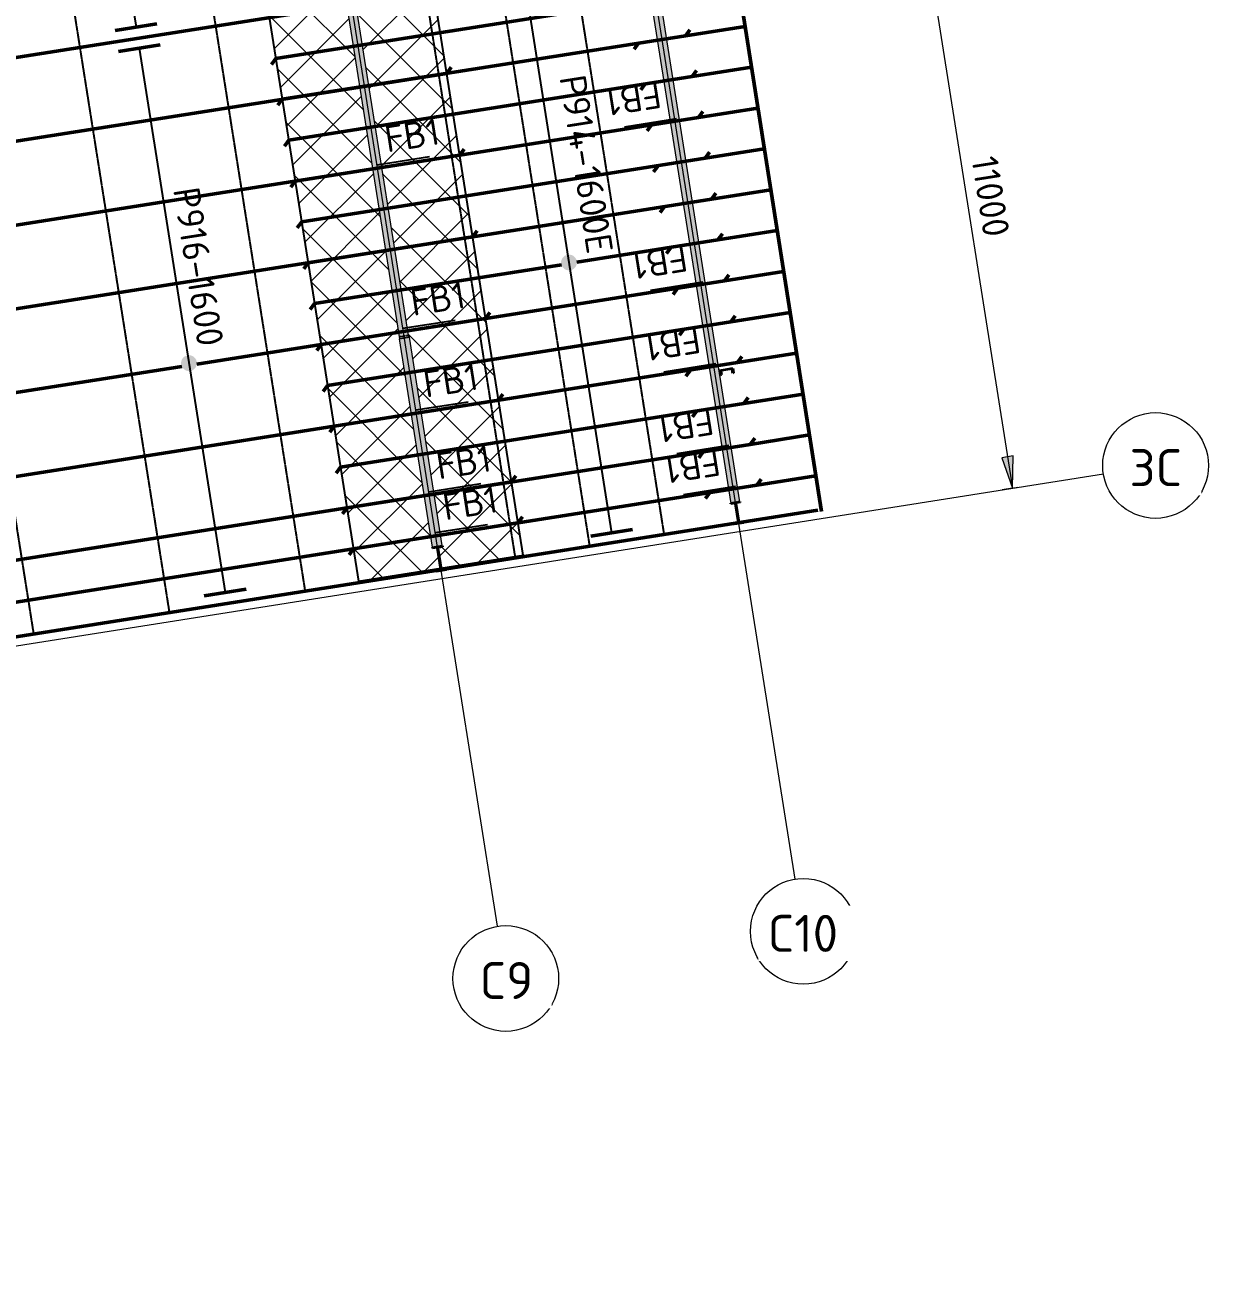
# Model space of a CAD drawing. Header units: millimetres. Extents: x 632 to 248581, y -2790 to 4057238.
# Drawn here: x 112982 to 135517, y 3999021 to 4022633 of the extents above; entities that cross this region are included whole.
import ezdxf

# ---------------------------------------------------------------- set-up
doc = ezdxf.new("R2010")
doc.units = ezdxf.units.MM
for name, pattern in [('Dash', [7, 5, -2]), ('Hidden', [4, 3, -1]), ('Hidden Half', [3, 2, -1])]:
    doc.linetypes.add(name, pattern=pattern)
for name, color, linetype, lineweight in [('A-010-D_DIM', 211, 'Continuous', 13), ('A-010-D_DIM-200', 211, 'Continuous', 13), ('A-010-M_LINE', 90, 'Continuous', 13), ('S-280-A_STRUCT_FRAME', 2, 'Continuous', 18), ('S-280-M_COLUMN', 52, 'Continuous', 13), ('S-280-M_STRUCT_FRAME', 12, 'Continuous', 13), ('S-280-MH_COLUMN', 52, 'Hidden Half', 13), ('Z-000-T_TEXT', 131, 'Continuous', 25), ('Z-030-M_GRID', 191, 'Continuous', 13), ('Z-033_T_GRIDREF', 31, 'Continuous', 13), ('Z-060-M_DETAIL', 92, 'Continuous', 25)]:
    doc.layers.add(name, color=color, linetype=linetype, lineweight=lineweight)
doc.styles.add('ISOCPEUR_1', font='isocpeur.ttf', dxfattribs={"height": 700})
doc.styles.add('ISOCPEUR_2', font='isocpeur.ttf', dxfattribs={"height": 500})
doc.styles.add('ISOCPEUR_3', font='isocpeur.ttf', dxfattribs={"height": 2.5})
doc.dimstyles.new('2_5___Arrow___Transparent', dxfattribs={"dimscale": 304.8, "dimtxt": 497.990588, "dimasz": 1.968504, "dimexe": 0.656168, "dimexo": 1.049869, "dimgap": 0.164042, "dimtad": 1, "dimdec": 0, "dimzin": 0, "dimdsep": 46, "dimtxsty": 'ISOCPEUR_2', "dimsah": 1, "dimcen": 0.09, "dimadec": 0, "dimazin": 0, "dimtfac": 1, "dimtdec": 4, "dimtix": 1, "dimtmove": 0, "dimatfit": 3, "dimfxl": 1, "dimtvp": 1, "dimtolj": 1, "dimtzin": 0, "dimlwd": 18, "dimlwe": 18, "dimarcsym": 2})

# ---------------------------------------------------------------- blocks, each defined once
blk = doc.blocks.new('NRP_Framing-Steel-Purlin C - P946 - EC250-24-4133309-S6_011 - UPPER PURLIN PLAN - PART 3')
at = {"layer": 'S-280-M_STRUCT_FRAME', "color": 1, "lineweight": 50}
blk.add_line((-2229670, 4013451), (-2309294, 4000895), dxfattribs=at)
blk.add_line((-2229670, 4013451), (-2309294, 4000895), dxfattribs=at)
blk = doc.blocks.new('NRP_Framing-Steel-Purlin C - P946 - EC250-24-4133310-S6_011 - UPPER PURLIN PLAN - PART 3')
at = {"layer": 'S-280-M_STRUCT_FRAME', "color": 1, "lineweight": 50}
blk.add_line((-2232634, 4032672), (-2229600, 4013430), dxfattribs=at)
blk.add_line((-2232634, 4032672), (-2229600, 4013430), dxfattribs=at)
blk = doc.blocks.new('NRP_Framing-Steel-Purlin Z - P916 - EZ250-24-4046601-S6_011 - UPPER PURLIN PLAN - PART 3')
at = {"layer": 'S-280-M_STRUCT_FRAME', "color": 1, "lineweight": 50}
for p, q in [((-2236852, 4023378), (-2236936, 4023264)), ((-2236936, 4023264), (-2249604, 4021266)), ((-2249604, 4021266), (-2249687, 4021152))]:
    blk.add_line(p, q, dxfattribs=at)
blk = doc.blocks.new('NRP_Framing-Steel-Purlin Z - P916 - EZ250-24-4046591-S6_011 - UPPER PURLIN PLAN - PART 3')
at = {"layer": 'S-280-M_STRUCT_FRAME', "color": 1, "lineweight": 50}
for p, q in [((-2232333, 4024090), (-2232416, 4023976)), ((-2232416, 4023976), (-2240047, 4022773)), ((-2240047, 4022773), (-2240130, 4022659))]:
    blk.add_line(p, q, dxfattribs=at)
blk = doc.blocks.new('NRP_Framing-Steel-Purlin Z - P916 - EZ250-24-V8-S6_011 - UPPER PURLIN PLAN - PART 3')
at = {"layer": 'S-280-M_STRUCT_FRAME', "color": 1, "lineweight": 50}
for p, q in [((-2235873, 4017193), (-2235956, 4017079)), ((-2235956, 4017079), (-2241419, 4016217)), ((-2241704, 4016173), (-2248624, 4015081)), ((-2248624, 4015081), (-2248708, 4014967))]:
    blk.add_line(p, q, dxfattribs=at)
blk = doc.blocks.new('NRP_Framing-Steel-Purlin Z - P916 - EZ250-24-4133208-S6_011 - UPPER PURLIN PLAN - PART 3')
at = {"layer": 'S-280-M_STRUCT_FRAME', "color": 1, "lineweight": 50}
for p, q in [((-2231047, 4022607), (-2232171, 4022430)), ((-2233060, 4022290), (-2233144, 4022176))]:
    blk.add_line(p, q, dxfattribs=at)
blk = doc.blocks.new('NRP_Framing-Steel-Purlin Z - P916 - EZ250-24-4133209-S6_011 - UPPER PURLIN PLAN - PART 3')
at = {"layer": 'S-280-M_STRUCT_FRAME', "color": 1, "lineweight": 50}
for p, q in [((-2230803, 4021061), (-2231927, 4020884)), ((-2232816, 4020744), (-2232899, 4020630))]:
    blk.add_line(p, q, dxfattribs=at)
blk = doc.blocks.new('NRP_Framing-Steel-Purlin Z - P916 - EZ250-24-4133210-S6_011 - UPPER PURLIN PLAN - PART 3')
at = {"layer": 'S-280-M_STRUCT_FRAME', "color": 1, "lineweight": 50}
for p, q in [((-2230560, 4019515), (-2231682, 4019338)), ((-2232571, 4019198), (-2232654, 4019084))]:
    blk.add_line(p, q, dxfattribs=at)
blk = doc.blocks.new('NRP_Framing-Steel-Purlin Z - P916 - EZ250-24-4133211-S6_011 - UPPER PURLIN PLAN - PART 3')
at = {"layer": 'S-280-M_STRUCT_FRAME', "color": 1, "lineweight": 50}
for p, q in [((-2230316, 4017968), (-2231437, 4017792)), ((-2232326, 4017651), (-2232409, 4017537))]:
    blk.add_line(p, q, dxfattribs=at)
blk = doc.blocks.new('NRP_Framing-Steel-Purlin Z - P916 - EZ250-24-4133212-S6_011 - UPPER PURLIN PLAN - PART 3')
at = {"layer": 'S-280-M_STRUCT_FRAME', "color": 1, "lineweight": 50}
for p, q in [((-2230072, 4016422), (-2231192, 4016245)), ((-2232081, 4016105), (-2232164, 4015991))]:
    blk.add_line(p, q, dxfattribs=at)
blk = doc.blocks.new('NRP_Framing-Steel-Purlin Z - P916 - EZ250-24-4133213-S6_011 - UPPER PURLIN PLAN - PART 3')
at = {"layer": 'S-280-M_STRUCT_FRAME', "color": 1, "lineweight": 50}
for p, q in [((-2229828, 4014876), (-2230947, 4014699)), ((-2231836, 4014559), (-2231919, 4014445))]:
    blk.add_line(p, q, dxfattribs=at)
blk = doc.blocks.new('NRP_Framing-Steel-Purlin Z - P914 - EZ250-15-4048624-S6_011 - UPPER PURLIN PLAN - PART 3')
at = {"layer": 'S-280-M_STRUCT_FRAME', "color": 150, "lineweight": 50}
for p, q in [((-2232211, 4023317), (-2232294, 4023203)), ((-2232294, 4023203), (-2239925, 4022000)), ((-2239925, 4022000), (-2240008, 4021886))]:
    blk.add_line(p, q, dxfattribs=at)
blk = doc.blocks.new('NRP_Framing-Steel-Purlin Z - P914 - EZ250-15-V22-S6_011 - UPPER PURLIN PLAN - PART 3')
at = {"layer": 'S-280-M_STRUCT_FRAME', "color": 150, "lineweight": 50}
for p, q in [((-2231476, 4018679), (-2231559, 4018565)), ((-2231559, 4018565), (-2234229, 4018144)), ((-2234521, 4018098), (-2239190, 4017361)), ((-2239190, 4017361), (-2239273, 4017247))]:
    blk.add_line(p, q, dxfattribs=at)
blk = doc.blocks.new('NRP_Framing-Steel-Purlin Z - P914 - EZ250-15-4133219-S6_011 - UPPER PURLIN PLAN - PART 3')
at = {"layer": 'S-280-M_STRUCT_FRAME', "color": 150, "lineweight": 50}
for p, q in [((-2230926, 4021834), (-2232049, 4021657)), ((-2232938, 4021517), (-2233021, 4021403))]:
    blk.add_line(p, q, dxfattribs=at)
blk = doc.blocks.new('NRP_Framing-Steel-Purlin Z - P914 - EZ250-15-4133220-S6_011 - UPPER PURLIN PLAN - PART 3')
at = {"layer": 'S-280-M_STRUCT_FRAME', "color": 150, "lineweight": 50}
for p, q in [((-2230682, 4020288), (-2231804, 4020111)), ((-2232693, 4019971), (-2232776, 4019857))]:
    blk.add_line(p, q, dxfattribs=at)
blk = doc.blocks.new('NRP_Framing-Steel-Purlin Z - P914 - EZ250-15-4133221-S6_011 - UPPER PURLIN PLAN - PART 3')
at = {"layer": 'S-280-M_STRUCT_FRAME', "color": 150, "lineweight": 50}
for p, q in [((-2230438, 4018742), (-2231559, 4018565)), ((-2232448, 4018425), (-2232531, 4018311))]:
    blk.add_line(p, q, dxfattribs=at)
blk = doc.blocks.new('NRP_Framing-Steel-Purlin Z - P914 - EZ250-15-4133222-S6_011 - UPPER PURLIN PLAN - PART 3')
at = {"layer": 'S-280-M_STRUCT_FRAME', "color": 150, "lineweight": 50}
for p, q in [((-2230194, 4017195), (-2231314, 4017019)), ((-2232203, 4016878), (-2232286, 4016764))]:
    blk.add_line(p, q, dxfattribs=at)
blk = doc.blocks.new('NRP_Framing-Steel-Purlin Z - P914 - EZ250-15-4133223-S6_011 - UPPER PURLIN PLAN - PART 3')
at = {"layer": 'S-280-M_STRUCT_FRAME', "color": 150, "lineweight": 50}
for p, q in [((-2229950, 4015649), (-2231069, 4015472)), ((-2231958, 4015332), (-2232042, 4015218))]:
    blk.add_line(p, q, dxfattribs=at)
blk = doc.blocks.new('NRP_Framing-Steel-Purlin Z - P916 - EZ250-24-4133224-S6_011 - UPPER PURLIN PLAN - PART 3')
at = {"layer": 'S-280-M_STRUCT_FRAME', "color": 1, "lineweight": 50}
for p, q in [((-2229706, 4014103), (-2230824, 4013926)), ((-2231713, 4013786), (-2231797, 4013672))]:
    blk.add_line(p, q, dxfattribs=at)
blk = doc.blocks.new('NRP_Bridging Plan _v2_ - 3 Rows-4056086-S6_011 - UPPER PURLIN PLAN - PART 3')
at = {"layer": 'Z-060-M_DETAIL', "linetype": 'Hidden'}
for p, q in [((2270, 10164), (2270, -9588)), ((4870, 10164), (4870, -9588)), ((7470, 10164), (7470, -9588))]:
    blk.add_line(p, q, dxfattribs=at)
blk = doc.blocks.new('NRP_Bridging Plan _v2_ - 3 Rows-4056308-S6_011 - UPPER PURLIN PLAN - PART 3')
at = {"layer": 'Z-060-M_DETAIL', "linetype": 'Hidden'}
for p, q in [((1095, 10164), (1095, -9588)), ((2520, 10164), (2520, -9588)), ((3945, 10164), (3945, -9588))]:
    blk.add_line(p, q, dxfattribs=at)
blk = doc.blocks.new('NRP_Extent _v2_ - 1-200-4253490-S6_011 - UPPER PURLIN PLAN - PART 3')
at = {"layer": 'Z-060-M_DETAIL'}
blk.add_hatch(color=256, dxfattribs=at).paths.add_polyline_path([(-145, 39), (-150, 0), (-145, -39), (-130, -75), (-106, -106), (-75, -130), (-39, -145), (0, -150), (39, -145), (75, -130), (106, -106), (130, -75), (145, -39), (150, 0), (145, 39), (130, 75), (106, 106), (75, 130), (39, 145), (0, 150), (-39, 145), (-75, 130), (-106, 106), (-130, 75)])
at = {"layer": 'Z-060-M_DETAIL', "lineweight": 50}
for p, q in [((-4395, 400), (-4395, -400)), ((6032, 400), (6032, -400))]:
    blk.add_line(p, q, dxfattribs=at)
at = {"layer": 'Z-060-M_DETAIL'}
blk.add_line((6032, 0), (-4395, 0), dxfattribs=at)
blk = doc.blocks.new('NRP_Extent _v2_ - 1-200-4253408-S6_011 - UPPER PURLIN PLAN - PART 3')
at = {"layer": 'Z-060-M_DETAIL'}
blk.add_hatch(color=256, dxfattribs=at).paths.add_polyline_path([(-145, 39), (-150, 0), (-145, -39), (-130, -75), (-106, -106), (-75, -130), (-39, -145), (0, -150), (39, -145), (75, -130), (106, -106), (130, -75), (145, -39), (150, 0), (145, 39), (130, 75), (106, 106), (75, 130), (39, 145), (0, 150), (-39, 145), (-75, 130), (-106, 106), (-130, 75)])
at = {"layer": 'Z-060-M_DETAIL', "lineweight": 50}
for p, q in [((-5179, 400), (-5179, -400)), ((5280, 400), (5280, -400))]:
    blk.add_line(p, q, dxfattribs=at)
at = {"layer": 'Z-060-M_DETAIL'}
blk.add_line((5280, 0), (-5179, 0), dxfattribs=at)
blk = doc.blocks.new('NRP_Extent _v2_ - 1-200-4253790-S6_011 - UPPER PURLIN PLAN - PART 3')
at = {"layer": 'Z-060-M_DETAIL'}
blk.add_hatch(color=256, dxfattribs=at).paths.add_polyline_path([(-145, 39), (-150, 0), (-145, -39), (-130, -75), (-106, -106), (-75, -130), (-39, -145), (0, -150), (39, -145), (75, -130), (106, -106), (130, -75), (145, -39), (150, 0), (145, 39), (130, 75), (106, 106), (75, 130), (39, 145), (0, 150), (-39, 145), (-75, 130), (-106, 106), (-130, 75)])
at = {"layer": 'Z-060-M_DETAIL', "lineweight": 50}
for p, q in [((-3358, 400), (-3358, -400)), ((5087, 400), (5087, -400))]:
    blk.add_line(p, q, dxfattribs=at)
at = {"layer": 'Z-060-M_DETAIL'}
blk.add_line((5087, 0), (-3358, 0), dxfattribs=at)
blk = doc.blocks.new('Grid - NRP_Grid-Head-320187-S6_011 - UPPER PURLIN PLAN - PART 3')
at = {"layer": 'Z-033_T_GRIDREF'}
blk.add_circle((0, 0), 5, dxfattribs=at)
blk = doc.blocks.new('DIMBLOCK1-S6_011 - UPPER PURLIN PLAN - PART 3')
at = {"layer": 'A-010-D_DIM-200', "lineweight": 18}
for points in [[(129945, 4024734), (129934, 4024125), (130143, 4024158)], [(131666, 4013870), (131676, 4014479), (131467, 4014446)]]:
    blk.add_hatch(color=256, dxfattribs=at).paths.add_polyline_path(points)
for p, q in [((129945, 4024734), (127116, 4024286)), ((129945, 4024734), (129934, 4024125)), ((129945, 4024734), (130142, 4024766)), ((129945, 4024734), (131666, 4013870)), ((130143, 4024158), (129945, 4024734)), ((129934, 4024125), (130143, 4024158)), ((131676, 4014479), (131467, 4014446)), ((131467, 4014446), (131666, 4013870)), ((131666, 4013870), (131676, 4014479)), ((131666, 4013870), (131468, 4013838)), ((131666, 4013870), (131769, 4013886))]:
    blk.add_line(p, q, dxfattribs=at)
at = {"layer": 'A-010-D_DIM-200', "color": 0, "lineweight": 18, "insert": (131378, 4020183), "char_height": 500, "width": 1873.21, "attachment_point": 1, "rotation": 279.0003, "line_spacing_factor": 1.149209, "style": 'ISOCPEUR_2'}
blk.add_mtext('11000', dxfattribs=at)
blk = doc.blocks.new('NRP_Fly Brace BN - FB1-4028766-S6_011 - UPPER PURLIN PLAN - PART 3')
at = {"layer": 'Z-000-T_TEXT'}
blk.add_line((0, 0), (5, 0), dxfattribs=at)
at = {"layer": 'Z-000-T_TEXT', "lineweight": 13, "insert": (1.11, 3.49), "char_height": 2.5, "width": 6.0928, "attachment_point": 1, "style": 'ISOCPEUR_3'}
blk.add_mtext('FB1', dxfattribs=at)
blk = doc.blocks.new('NRP_Fly Brace BN - FB1-4067984-S6_011 - UPPER PURLIN PLAN - PART 3')
at = {"layer": 'Z-000-T_TEXT'}
blk.add_line((0, 0), (5, 0), dxfattribs=at)
at = {"layer": 'Z-000-T_TEXT', "lineweight": 13, "insert": (1.11, -1.27), "char_height": 2.5, "width": 6.0928, "attachment_point": 1, "style": 'ISOCPEUR_3'}
blk.add_mtext('FB1', dxfattribs=at)

msp = doc.modelspace()

# ---------------------------------------------------------------- hatches: boundary and pattern name
at = {"layer": 'S-280-M_COLUMN'}
for points in [[(126143.6, 4016010.1), (126158.4, 4016012.5), (126148.1, 4016087.8), (126151.7, 4016092.8), (126157.4, 4016095.3), (126357.2, 4016125.3), (126362.2, 4016121.7), (126364.7, 4016116), (126375.7, 4016046.9), (126390.5, 4016049.2), (126376.4, 4016138.1), (126129.5, 4016099)], [(126399.3, 4013187.4), (126575.1, 4013215.2), (126573.4, 4013226), (126494.7, 4013215), (126489.9, 4013218.5), (126487.5, 4013223.9), (126432.1, 4013583.4), (126435.6, 4013588.1), (126441, 4013590.5), (126513.9, 4013602.1), (126512.1, 4013612.8), (126508.8, 4013611.8), (126509.1, 4013609.6), (126339.9, 4013585), (126339.8, 4013585.6), (126336.7, 4013582.9), (126338, 4013574.2), (126416.8, 4013585.2), (126421.6, 4013581.7), (126424, 4013576.3), (126479.4, 4013216.8), (126475.9, 4013212.1), (126470.5, 4013209.7), (126397.6, 4013198.1)], [(120763.6, 4012294.7), (120951.2, 4012324.4), (120949, 4012338.8), (120865, 4012327), (120860.3, 4012330.5), (120857.9, 4012335.9), (120795, 4012742.3), (120798.5, 4012747.1), (120803.9, 4012749.5), (120882, 4012761.9), (120878.2, 4012776), (120692, 4012746.5), (120694.3, 4012732.2), (120778.2, 4012743.9), (120783, 4012740.4), (120785.4, 4012735), (120848.2, 4012328.6), (120844.8, 4012323.8), (120839.4, 4012321.4), (120761.3, 4012309)]]:
    msp.add_hatch(color=256, dxfattribs=at).paths.add_polyline_path(points)
at = {"layer": 'S-280-M_STRUCT_FRAME'}
for points in [[(120076.2, 4016695.5), (120245, 4016722.3), (118460.2, 4027991.2), (118291.3, 4027964.5), (119883.7, 4017910.8)], [(126340.2, 4013582.9), (126509.1, 4013609.6), (124949.6, 4023455.8), (124780.7, 4023429.1), (125742.1, 4017358.8)], [(120066.6, 4016695.1), (120076, 4016696.5), (120070.1, 4016733.4), (120060.8, 4016731.9), (120066.5, 4016695.5)], [(120066.8, 4016693.8), (120690.5, 4012756.1), (120878.2, 4012785.9), (120254.5, 4016723.5)], [(120244.9, 4016723.3), (120254.3, 4016724.8), (120248.4, 4016761.7), (120239, 4016760.2), (120244.8, 4016723.5)], [(120254.5, 4016723.5), (120254.3, 4016724.8), (120245, 4016722.2)]]:
    msp.add_hatch(color=9, dxfattribs=at).paths.add_polyline_path(points)
at = {"layer": 'Z-060-M_DETAIL', "lineweight": 18}
h = msp.add_hatch(dxfattribs=at)
h.set_pattern_fill('FP_4', color=8, style=0, pattern_type=2)
h.set_pattern_definition([(45, (2357652.53, 0), (-424.26407, 424.26407), []), (135, (2357652.53, 0), (-424.26407, -424.26407), [])])
h.paths.add_polyline_path([(119293.9, 4012112.9), (122405.5, 4012603.6), (116221.4, 4051647.2), (113110.5, 4051152.2), (119252.8, 4012372.6)])
h.paths.add_polyline_path([(120690.5, 4012756.1), (120060.8, 4016733.2), (120070, 4016734.7), (118291.1, 4027964.9), (118272.4, 4027962), (117025.3, 4035835.6), (117044, 4035839.2), (115255.8, 4047119.1), (115247.7, 4047119.1), (114618, 4051094.9), (114805.7, 4051124.6), (115435.4, 4047147.5), (115426.2, 4047146.1), (117213, 4035865.4), (117231.7, 4035868.3), (118478.8, 4027994.7), (118460.2, 4027991.2), (120240.4, 4016761.7), (120248.4, 4016761.7), (120878.2, 4012785.9)])

# ---------------------------------------------------------------- linework, layer by layer
at = {"layer": 'A-010-M_LINE', "lineweight": 25}
for p, q in [((122405.5, 4012603.6), (116221.4, 4051647.2)), ((113110.5, 4051152.2), (119293.9, 4012112.9)), ((119293.9, 4012112.9), (122405.5, 4012603.6))]:
    msp.add_line(p, q, dxfattribs=at)
at = {"layer": 'S-280-M_COLUMN', "lineweight": 35}
for p, q in [((126129.5, 4016099), (126376.4, 4016138.1)), ((126143.6, 4016010.1), (126129.5, 4016099)), ((126158.4, 4016012.5), (126143.6, 4016010.1)), ((126147.4, 4016081.6), (126158.4, 4016012.5)), ((126351, 4016126), (126157.4, 4016095.3)), ((126375.7, 4016046.9), (126364.7, 4016116)), ((126390.5, 4016049.2), (126375.7, 4016046.9)), ((126376.4, 4016138.1), (126390.5, 4016049.2)), ((126508.7, 4013612.3), (126512.1, 4013612.8)), ((126512.1, 4013612.8), (126513.9, 4013602.1)), ((126336.3, 4013585), (126339.8, 4013585.6)), ((126338, 4013574.2), (126336.3, 4013585)), ((126410.9, 4013585.8), (126338, 4013574.2)), ((126480, 4013222.7), (126424, 4013576.3)), ((126431.5, 4013577.5), (126487.5, 4013223.9)), ((126513.9, 4013602.1), (126441, 4013590.5)), ((126397.6, 4013198.1), (126470.5, 4013209.7)), ((126399.3, 4013187.4), (126397.6, 4013198.1)), ((126575.1, 4013215.2), (126399.3, 4013187.4)), ((126500.5, 4013214.4), (126573.4, 4013226)), ((126573.4, 4013226), (126575.1, 4013215.2)), ((120692, 4012746.5), (120879.7, 4012776.2)), ((120694.3, 4012732.2), (120692, 4012746.5)), ((120772.4, 4012744.5), (120694.3, 4012732.2)), ((120848.9, 4012334.4), (120785.4, 4012735)), ((120794.4, 4012736.5), (120857.9, 4012335.9)), ((120882, 4012761.9), (120803.9, 4012749.5)), ((120879.7, 4012776.2), (120882, 4012761.9)), ((120761.3, 4012309), (120839.4, 4012321.4)), ((120763.6, 4012294.7), (120761.3, 4012309)), ((120951.2, 4012324.4), (120763.6, 4012294.7)), ((120870.9, 4012326.4), (120949, 4012338.8)), ((120949, 4012338.8), (120951.2, 4012324.4))]:
    msp.add_line(p, q, dxfattribs=at)
for centre, radius, start, end in [((126159.3, 4016083.5), 12, 99.00033, 189.00033), ((126352.9, 4016114.1), 12, 9.00033, 99.00033), ((126412.7, 4013574.5), 11.4, 9.00033, 99.00033), ((126442.7, 4013579.3), 11.4, 99.00033, 189.00033), ((126468.7, 4013220.9), 11.4, 279.00033, 9.00033), ((126498.8, 4013225.7), 11.4, 189.00033, 279.00033), ((120774.2, 4012733.3), 11.4, 9.00033, 99.00033), ((120805.7, 4012738.3), 11.4, 99.00033, 189.00033), ((120837.6, 4012332.7), 11.4, 279.00033, 9.00033), ((120869.1, 4012337.7), 11.4, 189.00033, 279.00033)]:
    msp.add_arc(centre, radius, start, end, dxfattribs=at)
at = {"layer": 'S-280-M_STRUCT_FRAME', "color": 55}
for p, q in [((120076.2, 4016695.5), (118291.3, 4027964.5)), ((120245, 4016722.3), (118460.2, 4027991.2)), ((126340.2, 4013582.9), (124780.7, 4023429.1)), ((126509.1, 4013609.6), (124949.6, 4023455.8)), ((120070, 4016734.7), (120060.6, 4016733.2)), ((120060.6, 4016733.2), (120060.8, 4016731.9)), ((120060.8, 4016731.9), (120070.1, 4016733.4)), ((120060.8, 4016731.9), (120066.6, 4016695.1)), ((120076, 4016696.5), (120066.6, 4016695.1)), ((120066.6, 4016695.1), (120066.8, 4016693.8)), ((120066.8, 4016693.8), (120254.5, 4016723.5)), ((120690.5, 4012756.1), (120066.8, 4016693.8)), ((120245, 4016722.3), (120076.2, 4016695.5)), ((120248.2, 4016762.9), (120238.8, 4016761.4)), ((120239, 4016760.2), (120248.4, 4016761.7)), ((120254.3, 4016724.8), (120244.9, 4016723.3)), ((120248.4, 4016761.7), (120248.2, 4016762.9)), ((120254.3, 4016724.8), (120248.4, 4016761.7)), ((120254.5, 4016723.5), (120254.3, 4016724.8)), ((120878.2, 4012785.9), (120254.5, 4016723.5)), ((126509.1, 4013609.6), (126340.2, 4013582.9)), ((120878.2, 4012785.9), (120690.5, 4012756.1))]:
    msp.add_line(p, q, dxfattribs=at)
at = {"layer": 'S-280-M_STRUCT_FRAME', "color": 55, "linetype": 'Dash'}
for p, q in [((120238.8, 4016761.4), (120070, 4016734.7)), ((120070.2, 4016733.4), (120150.1, 4016746.1)), ((120155.9, 4016709.2), (120076, 4016696.6)), ((120150.1, 4016746.1), (120155.9, 4016709.2)), ((120159.1, 4016747.5), (120239, 4016760.2)), ((120164.9, 4016710.6), (120159.1, 4016747.5)), ((120244.8, 4016723.3), (120164.9, 4016710.6)), ((120164.9, 4016710.5), (120164.9, 4016710.6))]:
    msp.add_line(p, q, dxfattribs=at)
at = {"layer": 'S-280-MH_COLUMN', "lineweight": 35}
msp.add_line((126339.8, 4013585.6), (126508.6, 4013612.3), dxfattribs=at)
at = {"layer": 'Z-030-M_GRID'}
for p, q in [((127552.9, 4006472.9), (119512.2, 4057238.5)), ((121923.1, 4005581.2), (113882.3, 4056346.8)), ((37918.5, 3999021), (133385.5, 4014142))]:
    msp.add_line(p, q, dxfattribs=at)

# ---------------------------------------------------------------- block references
at = {"layer": 'S-280-M_STRUCT_FRAME', "color": 1, "lineweight": 50}
for name, p in [('NRP_Framing-Steel-Purlin C - P946 - EC250-24-4133310-S6_011 - UPPER PURLIN PLAN - PART 3', (2357652.5, 0)), ('NRP_Framing-Steel-Purlin Z - P916 - EZ250-24-4046601-S6_011 - UPPER PURLIN PLAN - PART 3', (2357652.5, 0)), ('NRP_Framing-Steel-Purlin Z - P916 - EZ250-24-4133208-S6_011 - UPPER PURLIN PLAN - PART 3', (2357652.5, 0)), ('NRP_Framing-Steel-Purlin Z - P916 - EZ250-24-4046591-S6_011 - UPPER PURLIN PLAN - PART 3', (2357897.4, -1546.2)), ('NRP_Framing-Steel-Purlin Z - P916 - EZ250-24-4046601-S6_011 - UPPER PURLIN PLAN - PART 3', (2357897.4, -1546.2)), ('NRP_Framing-Steel-Purlin Z - P916 - EZ250-24-4046591-S6_011 - UPPER PURLIN PLAN - PART 3', (2358142.3, -3092.3)), ('NRP_Framing-Steel-Purlin Z - P916 - EZ250-24-4133209-S6_011 - UPPER PURLIN PLAN - PART 3', (2357652.5, 0)), ('NRP_Framing-Steel-Purlin Z - P916 - EZ250-24-4046601-S6_011 - UPPER PURLIN PLAN - PART 3', (2358142.3, -3092.3)), ('NRP_Framing-Steel-Purlin Z - P916 - EZ250-24-4133210-S6_011 - UPPER PURLIN PLAN - PART 3', (2357652.5, 0)), ('NRP_Framing-Steel-Purlin Z - P916 - EZ250-24-4046591-S6_011 - UPPER PURLIN PLAN - PART 3', (2358387.2, -4638.5)), ('NRP_Framing-Steel-Purlin Z - P916 - EZ250-24-4046601-S6_011 - UPPER PURLIN PLAN - PART 3', (2358387.2, -4638.5)), ('NRP_Framing-Steel-Purlin Z - P916 - EZ250-24-4046591-S6_011 - UPPER PURLIN PLAN - PART 3', (2358632.1, -6184.7)), ('NRP_Framing-Steel-Purlin Z - P916 - EZ250-24-4133211-S6_011 - UPPER PURLIN PLAN - PART 3', (2357652.5, 0)), ('NRP_Framing-Steel-Purlin Z - P916 - EZ250-24-V8-S6_011 - UPPER PURLIN PLAN - PART 3', (2357652.5, 0)), ('NRP_Framing-Steel-Purlin Z - P916 - EZ250-24-4046591-S6_011 - UPPER PURLIN PLAN - PART 3', (2358877, -7730.9)), ('NRP_Framing-Steel-Purlin Z - P916 - EZ250-24-4133212-S6_011 - UPPER PURLIN PLAN - PART 3', (2357652.5, 0)), ('NRP_Framing-Steel-Purlin Z - P916 - EZ250-24-4046601-S6_011 - UPPER PURLIN PLAN - PART 3', (2358877, -7730.9)), ('NRP_Framing-Steel-Purlin Z - P916 - EZ250-24-4046591-S6_011 - UPPER PURLIN PLAN - PART 3', (2359121.9, -9277)), ('NRP_Framing-Steel-Purlin Z - P916 - EZ250-24-4133213-S6_011 - UPPER PURLIN PLAN - PART 3', (2357652.5, 0)), ('NRP_Framing-Steel-Purlin Z - P916 - EZ250-24-4046601-S6_011 - UPPER PURLIN PLAN - PART 3', (2359121.9, -9277)), ('NRP_Framing-Steel-Purlin Z - P916 - EZ250-24-4133224-S6_011 - UPPER PURLIN PLAN - PART 3', (2357652.5, 0)), ('NRP_Framing-Steel-Purlin Z - P916 - EZ250-24-4046591-S6_011 - UPPER PURLIN PLAN - PART 3', (2359244.4, -10050.1)), ('NRP_Framing-Steel-Purlin C - P946 - EC250-24-4133309-S6_011 - UPPER PURLIN PLAN - PART 3', (2357652.5, 0)), ('NRP_Framing-Steel-Purlin Z - P916 - EZ250-24-4046601-S6_011 - UPPER PURLIN PLAN - PART 3', (2359244.4, -10050.1))]:
    msp.add_blockref(name, p, dxfattribs=at)
at = {"layer": 'S-280-M_STRUCT_FRAME', "color": 150, "lineweight": 50}
for name, p in [('NRP_Framing-Steel-Purlin Z - P914 - EZ250-15-4048624-S6_011 - UPPER PURLIN PLAN - PART 3', (2357652.5, 0)), ('NRP_Framing-Steel-Purlin Z - P914 - EZ250-15-4048624-S6_011 - UPPER PURLIN PLAN - PART 3', (2357897.4, -1546.2)), ('NRP_Framing-Steel-Purlin Z - P914 - EZ250-15-4133219-S6_011 - UPPER PURLIN PLAN - PART 3', (2357652.5, 0)), ('NRP_Framing-Steel-Purlin Z - P914 - EZ250-15-4048624-S6_011 - UPPER PURLIN PLAN - PART 3', (2358142.3, -3092.3)), ('NRP_Framing-Steel-Purlin Z - P914 - EZ250-15-4133220-S6_011 - UPPER PURLIN PLAN - PART 3', (2357652.5, 0)), ('NRP_Framing-Steel-Purlin Z - P914 - EZ250-15-V22-S6_011 - UPPER PURLIN PLAN - PART 3', (2357652.5, 0)), ('NRP_Framing-Steel-Purlin Z - P914 - EZ250-15-4133221-S6_011 - UPPER PURLIN PLAN - PART 3', (2357652.5, 0)), ('NRP_Framing-Steel-Purlin Z - P914 - EZ250-15-4133222-S6_011 - UPPER PURLIN PLAN - PART 3', (2357652.5, 0)), ('NRP_Framing-Steel-Purlin Z - P914 - EZ250-15-4048624-S6_011 - UPPER PURLIN PLAN - PART 3', (2358632.1, -6184.7)), ('NRP_Framing-Steel-Purlin Z - P914 - EZ250-15-4048624-S6_011 - UPPER PURLIN PLAN - PART 3', (2358877, -7730.9)), ('NRP_Framing-Steel-Purlin Z - P914 - EZ250-15-4133223-S6_011 - UPPER PURLIN PLAN - PART 3', (2357652.5, 0))]:
    msp.add_blockref(name, p, dxfattribs=at)
at = {"layer": 'Z-000-T_TEXT', "lineweight": 13, "xscale": 200, "yscale": 200, "zscale": 200}
for name, p, rotation in [('NRP_Fly Brace BN - FB1-4067984-S6_011 - UPPER PURLIN PLAN - PART 3', (125309.7, 4020858.8), 189.1185164525585), ('NRP_Fly Brace BN - FB1-4028766-S6_011 - UPPER PURLIN PLAN - PART 3', (119646.1, 4019988), 8.960932366605096), ('NRP_Fly Brace BN - FB1-4067984-S6_011 - UPPER PURLIN PLAN - PART 3', (125805.9, 4017767.4), 189.1185164525585), ('NRP_Fly Brace BN - FB1-4028766-S6_011 - UPPER PURLIN PLAN - PART 3', (120133.8, 4016895.2), 8.960932366605096), ('NRP_Fly Brace BN - FB1-4067984-S6_011 - UPPER PURLIN PLAN - PART 3', (126053.9, 4016221.8), 189.1185164525585), ('NRP_Fly Brace BN - FB1-4028766-S6_011 - UPPER PURLIN PLAN - PART 3', (120377.6, 4015348.9), 8.960932366605096), ('NRP_Fly Brace BN - FB1-4067984-S6_011 - UPPER PURLIN PLAN - PART 3', (126302, 4014676.1), 189.1185164525585), ('NRP_Fly Brace BN - FB1-4028766-S6_011 - UPPER PURLIN PLAN - PART 3', (120621.5, 4013802.5), 8.960932366605096), ('NRP_Fly Brace BN - FB1-4067984-S6_011 - UPPER PURLIN PLAN - PART 3', (126426.1, 4013903.3), 189.1185164525585), ('NRP_Fly Brace BN - FB1-4028766-S6_011 - UPPER PURLIN PLAN - PART 3', (120743.4, 4013029.4), 8.960932366605096)]:
    msp.add_blockref(name, p, dxfattribs=dict(at, rotation=rotation))
at = {"layer": 'Z-033_T_GRIDREF'}
for p, xscale, yscale, zscale, rotation in [((134373.2, 4014298.5), 199.9999999999999, 199.9999999999999, 199.9999999999999, 279.0003283881445), ((127709.4, 4005485.2), 199.9999999999998, 199.9999999999998, 199.9999999999998, 9.000328388145308), ((122079.6, 4004593.5), 199.9999999999999, 199.9999999999999, 199.9999999999999, 9.000328388145714)]:
    msp.add_blockref('Grid - NRP_Grid-Head-320187-S6_011 - UPPER PURLIN PLAN - PART 3', p, dxfattribs=dict(at, xscale=xscale, yscale=yscale, zscale=zscale, rotation=rotation))
at = {"layer": 'Z-060-M_DETAIL', "linetype": 'Hidden', "rotation": 189.0003095978028}
for name, p in [('NRP_Bridging Plan _v2_ - 3 Rows-4056308-S6_011 - UPPER PURLIN PLAN - PART 3', (124571.6, 4023188.8)), ('NRP_Bridging Plan _v2_ - 3 Rows-4056086-S6_011 - UPPER PURLIN PLAN - PART 3', (118941.8, 4022297.1))]:
    msp.add_blockref(name, p, dxfattribs=at)
at = {"layer": 'Z-060-M_DETAIL'}
for name, p, rotation in [('NRP_Extent _v2_ - 1-200-4253790-S6_011 - UPPER PURLIN PLAN - PART 3', (114559.8, 4025906.4), 98.96093236660886), ('NRP_Extent _v2_ - 1-200-4253408-S6_011 - UPPER PURLIN PLAN - PART 3', (123274.8, 4018139.2), 98.96093236660504), ('NRP_Extent _v2_ - 1-200-4253490-S6_011 - UPPER PURLIN PLAN - PART 3', (116084.7, 4016235.8), 98.96093236660886)]:
    msp.add_blockref(name, p, dxfattribs=dict(at, rotation=rotation))

# ---------------------------------------------------------------- texts
at = {"layer": 'S-280-A_STRUCT_FRAME', "lineweight": 13, "char_height": 500, "attachment_point": 1, "rotation": 278.96093, "style": 'ISOCPEUR_2'}
for s, insert, width in [('P914-1600E', (123582, 4021720.3), 4168.775), ('P916-1600', (116274.8, 4019597), 3687.762)]:
    msp.add_mtext(s, dxfattribs=dict(at, insert=insert, width=width))

# ---------------------------------------------------------------- dimensions: what is measured, and where the dimension line sits
at = {"layer": 'A-010-D_DIM', "lineweight": 18}
dim = msp.add_linear_dim(base=(131665.5, 4013869.6), p1=(126800.4, 4024236.3), p2=(132084.6, 4013936), angle=279.00033, dimstyle='2_5___Arrow___Transparent', override={"dimpost": '<>', "dimfxl": 11576.637712}, dxfattribs=at)
dim.commit()
dim.dimension.update_dxf_attribs({"geometry": 'DIMBLOCK1-S6_011 - UPPER PURLIN PLAN - PART 3', "text_midpoint": (131101.4, 4019348.9)})

# ---------------------------------------------------------------- next in the draw order: texts
at = {"layer": 'Z-033_T_GRIDREF', "char_height": 700, "attachment_point": 1, "style": 'ISOCPEUR_1', "bg_fill": 3, "box_fill_scale": 1.25, "bg_fill_color": 256, "bg_fill_true_color": 13158600, "bg_fill_transparency": 0}
for s, insert, width in [('3C', (133879.7, 4014608.6), 1186.497), ('C10', (127033.7, 4005797.2), 1619.409), ('C9', (121582.9, 4004905.5), 1186.497)]:
    msp.add_mtext(s, dxfattribs=dict(at, insert=insert, width=width))

doc.saveas('drawing.dxf')
